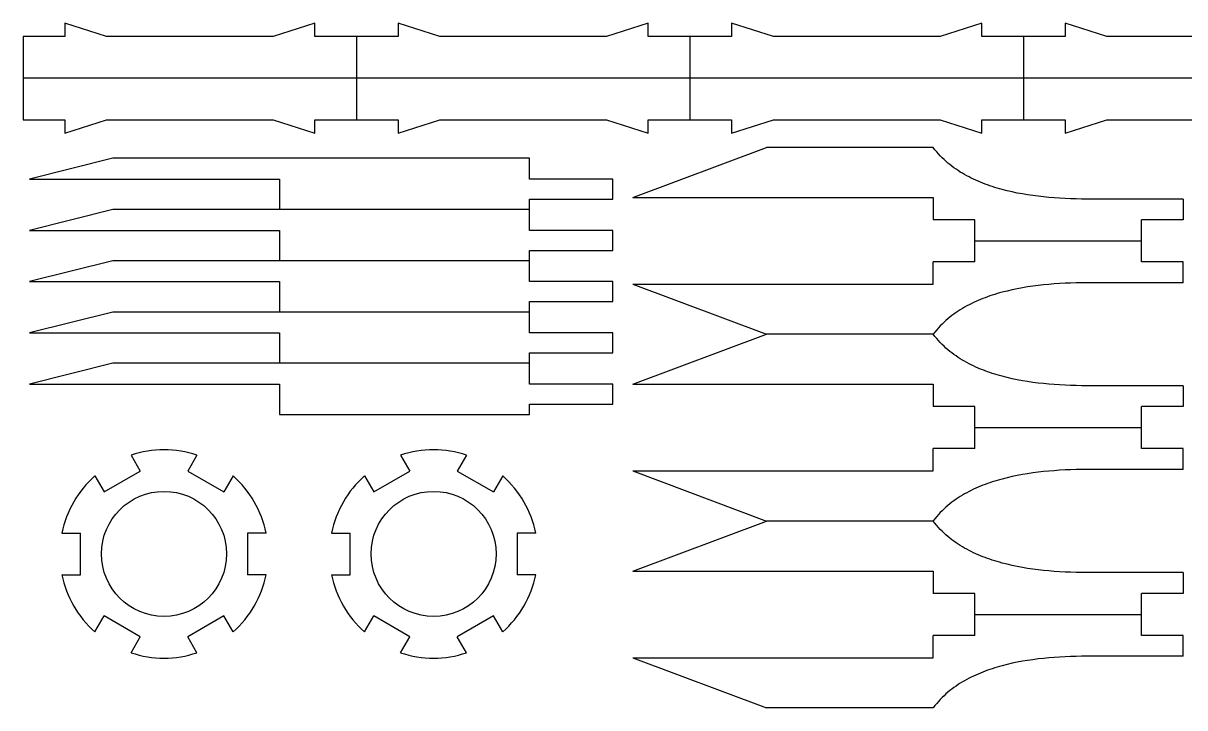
# Model space of a CAD drawing. Header units: inches. Extents: x 0.6 to 9.9, y -2.2 to 10.8.
# Drawn here: x 1.543 to 5.899, y 8.19 to 10.756 of the extents above; entities that cross this region are included whole.
import ezdxf

# ---------------------------------------------------------------- set-up
doc = ezdxf.new("R2010")
doc.units = ezdxf.units.IN
doc.header["$MEASUREMENT"] = 0
doc.layers.add('Layer 1', color=7, linetype='Continuous')

# ---------------------------------------------------------------- blocks, each defined once
blk = doc.blocks.new('block 3')
at = {"layer": 'Layer 1', "color": 7, "lineweight": 25, "true_color": 0xffffff}
blk.add_lwpolyline([(1.5435, 10.7062), (1.5435, 10.3937)], dxfattribs=at)
blk = doc.blocks.new('block 4')
at = {"layer": 'Layer 1', "color": 7, "lineweight": 25, "true_color": 0xffffff}
blk.add_lwpolyline([(1.7582, 8.6889), (1.7582, 8.8452)], dxfattribs=at)
blk = doc.blocks.new('block 5')
at = {"layer": 'Layer 1', "color": 7, "lineweight": 25, "true_color": 0xffffff}
blk.add_lwpolyline([(1.8123, 9.0595), (1.8471, 8.9992)], dxfattribs=at)
blk = doc.blocks.new('block 6')
at = {"layer": 'Layer 1', "color": 7, "lineweight": 25, "true_color": 0xffffff}
blk.add_lwpolyline([(2.195, 8.3966), (2.1602, 8.4568)], dxfattribs=at)
blk = doc.blocks.new('block 7')
at = {"layer": 'Layer 1', "color": 7, "lineweight": 25, "true_color": 0xffffff}
blk.add_lwpolyline([(2.3845, 8.8452), (2.3845, 8.6889)], dxfattribs=at)
blk = doc.blocks.new('block 8')
at = {"layer": 'Layer 1', "color": 7, "lineweight": 25, "true_color": 0xffffff}
blk.add_lwpolyline([(1.9476, 9.1376), (1.9824, 9.0773)], dxfattribs=at)
blk = doc.blocks.new('block 9')
at = {"layer": 'Layer 1', "color": 7, "lineweight": 25, "true_color": 0xffffff}
blk.add_lwpolyline([(2.3304, 8.4747), (2.2956, 8.535)], dxfattribs=at)
blk = doc.blocks.new('block 10')
at = {"layer": 'Layer 1', "color": 7, "lineweight": 25, "true_color": 0xffffff}
blk.add_lwpolyline([(2.5047, 10.1721), (2.5047, 10.0581)], dxfattribs=at)
blk = doc.blocks.new('block 11')
at = {"layer": 'Layer 1', "color": 7, "lineweight": 25, "true_color": 0xffffff}
blk.add_lwpolyline([(2.5047, 9.9799), (2.5047, 9.8659)], dxfattribs=at)
blk = doc.blocks.new('block 12')
at = {"layer": 'Layer 1', "color": 7, "lineweight": 25, "true_color": 0xffffff}
blk.add_lwpolyline([(2.5047, 9.7877), (2.5047, 9.6737)], dxfattribs=at)
blk = doc.blocks.new('block 13')
at = {"layer": 'Layer 1', "color": 7, "lineweight": 25, "true_color": 0xffffff}
blk.add_lwpolyline([(2.5047, 9.5956), (2.5047, 9.4815)], dxfattribs=at)
blk = doc.blocks.new('block 14')
at = {"layer": 'Layer 1', "color": 7, "lineweight": 25, "true_color": 0xffffff}
blk.add_lwpolyline([(2.5047, 9.4034), (2.5047, 9.2893)], dxfattribs=at)
blk = doc.blocks.new('block 15')
at = {"layer": 'Layer 1', "color": 7, "lineweight": 25, "true_color": 0xffffff}
blk.add_lwpolyline([(2.7691, 8.6889), (2.7691, 8.8452)], dxfattribs=at)
blk = doc.blocks.new('block 16')
at = {"layer": 'Layer 1', "color": 7, "lineweight": 25, "true_color": 0xffffff}
blk.add_lwpolyline([(2.7935, 10.7062), (2.7935, 10.3937)], dxfattribs=at)
blk = doc.blocks.new('block 17')
at = {"layer": 'Layer 1', "color": 7, "lineweight": 25, "true_color": 0xffffff}
blk.add_lwpolyline([(2.195, 9.1376), (2.1602, 9.0773)], dxfattribs=at)
blk = doc.blocks.new('block 18')
at = {"layer": 'Layer 1', "color": 7, "lineweight": 25, "true_color": 0xffffff}
blk.add_lwpolyline([(1.8123, 8.4747), (1.8471, 8.535)], dxfattribs=at)
blk = doc.blocks.new('block 19')
at = {"layer": 'Layer 1', "color": 7, "lineweight": 25, "true_color": 0xffffff}
blk.add_lwpolyline([(2.3304, 9.0595), (2.2956, 8.9992)], dxfattribs=at)
blk = doc.blocks.new('block 20')
at = {"layer": 'Layer 1', "color": 7, "lineweight": 25, "true_color": 0xffffff}
blk.add_lwpolyline([(1.9476, 8.3966), (1.9824, 8.4568)], dxfattribs=at)
blk = doc.blocks.new('block 21')
at = {"layer": 'Layer 1', "color": 7, "lineweight": 25, "true_color": 0xffffff}
blk.add_lwpolyline([(1.9824, 8.4568), (1.8471, 8.535)], dxfattribs=at)
blk = doc.blocks.new('block 22')
at = {"layer": 'Layer 1', "color": 7, "lineweight": 25, "true_color": 0xffffff}
blk.add_lwpolyline([(2.8232, 9.0595), (2.858, 8.9992)], dxfattribs=at)
blk = doc.blocks.new('block 23')
at = {"layer": 'Layer 1', "color": 7, "lineweight": 25, "true_color": 0xffffff}
blk.add_lwpolyline([(3.2059, 8.3966), (3.1711, 8.4568)], dxfattribs=at)
blk = doc.blocks.new('block 24')
at = {"layer": 'Layer 1', "color": 7, "lineweight": 25, "true_color": 0xffffff}
blk.add_lwpolyline([(2.9585, 9.1376), (2.9933, 9.0773)], dxfattribs=at)
blk = doc.blocks.new('block 25')
at = {"layer": 'Layer 1', "color": 7, "lineweight": 25, "true_color": 0xffffff}
blk.add_lwpolyline([(3.3413, 8.4747), (3.3065, 8.535)], dxfattribs=at)
blk = doc.blocks.new('block 26')
at = {"layer": 'Layer 1', "color": 7, "lineweight": 25, "true_color": 0xffffff}
blk.add_lwpolyline([(3.3954, 8.8452), (3.3954, 8.6889)], dxfattribs=at)
blk = doc.blocks.new('block 27')
at = {"layer": 'Layer 1', "color": 7, "lineweight": 25, "true_color": 0xffffff}
blk.add_lwpolyline([(3.4422, 9.2893), (3.4422, 9.3284)], dxfattribs=at)
blk = doc.blocks.new('block 28')
at = {"layer": 'Layer 1', "color": 7, "lineweight": 25, "true_color": 0xffffff}
blk.add_lwpolyline([(3.4422, 9.4034), (3.4422, 9.5206)], dxfattribs=at)
blk = doc.blocks.new('block 29')
at = {"layer": 'Layer 1', "color": 7, "lineweight": 25, "true_color": 0xffffff}
blk.add_lwpolyline([(3.4422, 9.5956), (3.4422, 9.7127)], dxfattribs=at)
blk = doc.blocks.new('block 30')
at = {"layer": 'Layer 1', "color": 7, "lineweight": 25, "true_color": 0xffffff}
blk.add_lwpolyline([(3.4422, 9.7877), (3.4422, 9.9049)], dxfattribs=at)
blk = doc.blocks.new('block 31')
at = {"layer": 'Layer 1', "color": 7, "lineweight": 25, "true_color": 0xffffff}
blk.add_lwpolyline([(3.4422, 9.9799), (3.4422, 10.0971)], dxfattribs=at)
blk = doc.blocks.new('block 32')
at = {"layer": 'Layer 1', "color": 7, "lineweight": 25, "true_color": 0xffffff}
blk.add_lwpolyline([(3.4422, 10.1721), (3.4422, 10.2503)], dxfattribs=at)
blk = doc.blocks.new('block 33')
at = {"layer": 'Layer 1', "color": 7, "lineweight": 25, "true_color": 0xffffff}
blk.add_lwpolyline([(2.9933, 8.4568), (2.858, 8.535)], dxfattribs=at)
blk = doc.blocks.new('block 34')
at = {"layer": 'Layer 1', "color": 7, "lineweight": 25, "true_color": 0xffffff}
blk.add_lwpolyline([(2.1602, 9.0773), (2.2956, 8.9992)], dxfattribs=at)
blk = doc.blocks.new('block 35')
at = {"layer": 'Layer 1', "color": 7, "lineweight": 25, "true_color": 0xffffff}
blk.add_lwpolyline([(3.2059, 9.1376), (3.1711, 9.0773)], dxfattribs=at)
blk = doc.blocks.new('block 36')
at = {"layer": 'Layer 1', "color": 7, "lineweight": 25, "true_color": 0xffffff}
blk.add_lwpolyline([(2.8232, 8.4747), (2.858, 8.535)], dxfattribs=at)
blk = doc.blocks.new('block 37')
at = {"layer": 'Layer 1', "color": 7, "lineweight": 25, "true_color": 0xffffff}
blk.add_lwpolyline([(3.7547, 9.3284), (3.7547, 9.4034)], dxfattribs=at)
blk = doc.blocks.new('block 38')
at = {"layer": 'Layer 1', "color": 7, "lineweight": 25, "true_color": 0xffffff}
blk.add_lwpolyline([(3.7547, 9.5206), (3.7547, 9.5956)], dxfattribs=at)
blk = doc.blocks.new('block 39')
at = {"layer": 'Layer 1', "color": 7, "lineweight": 25, "true_color": 0xffffff}
blk.add_lwpolyline([(3.7547, 9.7127), (3.7547, 9.7877)], dxfattribs=at)
blk = doc.blocks.new('block 40')
at = {"layer": 'Layer 1', "color": 7, "lineweight": 25, "true_color": 0xffffff}
blk.add_lwpolyline([(3.7547, 9.9049), (3.7547, 9.9799)], dxfattribs=at)
blk = doc.blocks.new('block 41')
at = {"layer": 'Layer 1', "color": 7, "lineweight": 25, "true_color": 0xffffff}
blk.add_lwpolyline([(3.7547, 10.0971), (3.7547, 10.1721)], dxfattribs=at)
blk = doc.blocks.new('block 42')
at = {"layer": 'Layer 1', "color": 7, "lineweight": 25, "true_color": 0xffffff}
blk.add_lwpolyline([(3.3413, 9.0595), (3.3065, 8.9992)], dxfattribs=at)
blk = doc.blocks.new('block 43')
at = {"layer": 'Layer 1', "color": 7, "lineweight": 25, "true_color": 0xffffff}
blk.add_lwpolyline([(2.9585, 8.3966), (2.9933, 8.4568)], dxfattribs=at)
blk = doc.blocks.new('block 44')
at = {"layer": 'Layer 1', "color": 7, "lineweight": 25, "true_color": 0xffffff}
blk.add_lwpolyline([(1.8471, 8.9992), (1.9824, 9.0773)], dxfattribs=at)
blk = doc.blocks.new('block 45')
at = {"layer": 'Layer 1', "color": 7, "lineweight": 25, "true_color": 0xffffff}
blk.add_lwpolyline([(3.8293, 8.3778), (4.3305, 8.1903)], dxfattribs=at)
blk = doc.blocks.new('block 46')
at = {"layer": 'Layer 1', "color": 7, "lineweight": 25, "true_color": 0xffffff}
blk.add_lwpolyline([(3.1711, 9.0773), (3.3065, 8.9992)], dxfattribs=at)
blk = doc.blocks.new('block 47')
at = {"layer": 'Layer 1', "color": 7, "lineweight": 25, "true_color": 0xffffff}
blk.add_lwpolyline([(4.0435, 10.7062), (4.0435, 10.3937)], dxfattribs=at)
blk = doc.blocks.new('block 48')
at = {"layer": 'Layer 1', "color": 7, "lineweight": 25, "true_color": 0xffffff}
blk.add_lwpolyline([(3.8293, 10.1028), (4.3305, 10.2903)], dxfattribs=at)
blk = doc.blocks.new('block 49')
at = {"layer": 'Layer 1', "color": 7, "lineweight": 25, "true_color": 0xffffff}
blk.add_lwpolyline([(4.9555, 8.1903), (4.3305, 8.1903)], dxfattribs=at)
blk = doc.blocks.new('block 54')
at = {"layer": 'Layer 1', "color": 7, "lineweight": 25, "true_color": 0xffffff}
blk.add_lwpolyline([(3.8293, 8.3778), (4.9555, 8.3778)], dxfattribs=at)
blk = doc.blocks.new('block 55')
at = {"layer": 'Layer 1', "color": 7, "lineweight": 25, "true_color": 0xffffff}
blk.add_lwpolyline([(5.893, 8.3835), (5.533, 8.3835)], dxfattribs=at)
blk = doc.blocks.new('block 56')
at = {"layer": 'Layer 1', "color": 7, "lineweight": 25, "true_color": 0xffffff}
blk.add_lwpolyline([(2.858, 8.9992), (2.9933, 9.0773)], dxfattribs=at)
blk = doc.blocks.new('block 58')
at = {"layer": 'Layer 1', "color": 7, "lineweight": 25, "true_color": 0xffffff}
blk.add_lwpolyline([(5.893, 8.4616), (5.7368, 8.4616)], dxfattribs=at)
blk = doc.blocks.new('block 59')
at = {"layer": 'Layer 1', "color": 7, "lineweight": 25, "true_color": 0xffffff}
blk.add_lwpolyline([(5.1118, 8.4616), (4.9555, 8.4616)], dxfattribs=at)
blk = doc.blocks.new('block 60')
at = {"layer": 'Layer 1', "color": 7, "lineweight": 25, "true_color": 0xffffff}
blk.add_lwpolyline([(5.1118, 8.5403), (5.7368, 8.5403)], dxfattribs=at)
blk = doc.blocks.new('block 61')
at = {"layer": 'Layer 1', "color": 7, "lineweight": 25, "true_color": 0xffffff}
blk.add_lwpolyline([(5.893, 8.6191), (5.7368, 8.6191)], dxfattribs=at)
blk = doc.blocks.new('block 62')
at = {"layer": 'Layer 1', "color": 7, "lineweight": 25, "true_color": 0xffffff}
blk.add_lwpolyline([(5.1118, 8.6191), (4.9555, 8.6191)], dxfattribs=at)
blk = doc.blocks.new('block 63')
at = {"layer": 'Layer 1', "color": 7, "lineweight": 25, "true_color": 0xffffff}
blk.add_lwpolyline([(3.465, 8.6889), (3.3954, 8.6889)], dxfattribs=at)
blk = doc.blocks.new('block 64')
at = {"layer": 'Layer 1', "color": 7, "lineweight": 25, "true_color": 0xffffff}
blk.add_lwpolyline([(2.4541, 8.6889), (2.3845, 8.6889)], dxfattribs=at)
blk = doc.blocks.new('block 65')
at = {"layer": 'Layer 1', "color": 7, "lineweight": 25, "true_color": 0xffffff}
blk.add_lwpolyline([(1.6886, 8.6889), (1.7582, 8.6889)], dxfattribs=at)
blk = doc.blocks.new('block 66')
at = {"layer": 'Layer 1', "color": 7, "lineweight": 25, "true_color": 0xffffff}
blk.add_lwpolyline([(2.6995, 8.6889), (2.7691, 8.6889)], dxfattribs=at)
blk = doc.blocks.new('block 67')
at = {"layer": 'Layer 1', "color": 7, "lineweight": 25, "true_color": 0xffffff}
blk.add_lwpolyline([(5.893, 8.6972), (5.533, 8.6972)], dxfattribs=at)
blk = doc.blocks.new('block 68')
at = {"layer": 'Layer 1', "color": 7, "lineweight": 25, "true_color": 0xffffff}
blk.add_lwpolyline([(3.8293, 8.7028), (4.9555, 8.7028)], dxfattribs=at)
blk = doc.blocks.new('block 69')
at = {"layer": 'Layer 1', "color": 7, "lineweight": 25, "true_color": 0xffffff}
blk.add_lwpolyline([(3.8293, 9.0778), (4.3305, 8.8903)], dxfattribs=at)
blk = doc.blocks.new('block 70')
at = {"layer": 'Layer 1', "color": 7, "lineweight": 25, "true_color": 0xffffff}
blk.add_lwpolyline([(2.2956, 8.535), (2.1602, 8.4568)], dxfattribs=at)
blk = doc.blocks.new('block 72')
at = {"layer": 'Layer 1', "color": 7, "lineweight": 25, "true_color": 0xffffff}
blk.add_lwpolyline([(3.465, 8.8452), (3.3954, 8.8452)], dxfattribs=at)
blk = doc.blocks.new('block 73')
at = {"layer": 'Layer 1', "color": 7, "lineweight": 25, "true_color": 0xffffff}
blk.add_lwpolyline([(2.4541, 8.8452), (2.3845, 8.8452)], dxfattribs=at)
blk = doc.blocks.new('block 74')
at = {"layer": 'Layer 1', "color": 7, "lineweight": 25, "true_color": 0xffffff}
blk.add_lwpolyline([(1.6886, 8.8452), (1.7582, 8.8452)], dxfattribs=at)
blk = doc.blocks.new('block 75')
at = {"layer": 'Layer 1', "color": 7, "lineweight": 25, "true_color": 0xffffff}
blk.add_lwpolyline([(2.6995, 8.8452), (2.7691, 8.8452)], dxfattribs=at)
blk = doc.blocks.new('block 76')
at = {"layer": 'Layer 1', "color": 7, "lineweight": 25, "true_color": 0xffffff}
blk.add_lwpolyline([(4.9555, 8.8903), (4.3305, 8.8903)], dxfattribs=at)
blk = doc.blocks.new('block 78')
at = {"layer": 'Layer 1', "color": 7, "lineweight": 25, "true_color": 0xffffff}
blk.add_lwpolyline([(4.9555, 10.1028), (4.9555, 10.0191)], dxfattribs=at)
blk = doc.blocks.new('block 79')
at = {"layer": 'Layer 1', "color": 7, "lineweight": 25, "true_color": 0xffffff}
blk.add_lwpolyline([(4.9555, 9.4028), (4.9555, 9.3191)], dxfattribs=at)
blk = doc.blocks.new('block 80')
at = {"layer": 'Layer 1', "color": 7, "lineweight": 25, "true_color": 0xffffff}
blk.add_lwpolyline([(4.9555, 8.7028), (4.9555, 8.6191)], dxfattribs=at)
blk = doc.blocks.new('block 81')
at = {"layer": 'Layer 1', "color": 7, "lineweight": 25, "true_color": 0xffffff}
blk.add_lwpolyline([(4.9555, 8.3778), (4.9555, 8.4616)], dxfattribs=at)
blk = doc.blocks.new('block 82')
at = {"layer": 'Layer 1', "color": 7, "lineweight": 25, "true_color": 0xffffff}
blk.add_lwpolyline([(4.9555, 9.0778), (4.9555, 9.1616)], dxfattribs=at)
blk = doc.blocks.new('block 83')
at = {"layer": 'Layer 1', "color": 7, "lineweight": 25, "true_color": 0xffffff}
blk.add_lwpolyline([(4.9555, 9.7778), (4.9555, 9.8616)], dxfattribs=at)
blk = doc.blocks.new('block 84')
at = {"layer": 'Layer 1', "color": 7, "lineweight": 25, "true_color": 0xffffff}
blk.add_lwpolyline([(3.8293, 9.4028), (4.3305, 9.5903)], dxfattribs=at)
blk = doc.blocks.new('block 85')
at = {"layer": 'Layer 1', "color": 7, "lineweight": 25, "true_color": 0xffffff}
blk.add_lwpolyline([(3.8293, 9.0778), (4.9555, 9.0778)], dxfattribs=at)
blk = doc.blocks.new('block 86')
at = {"layer": 'Layer 1', "color": 7, "lineweight": 25, "true_color": 0xffffff}
blk.add_lwpolyline([(5.893, 9.0835), (5.533, 9.0835)], dxfattribs=at)
blk = doc.blocks.new('block 87')
at = {"layer": 'Layer 1', "color": 7, "lineweight": 25, "true_color": 0xffffff}
blk.add_lwpolyline([(5.893, 9.1616), (5.7368, 9.1616)], dxfattribs=at)
blk = doc.blocks.new('block 88')
at = {"layer": 'Layer 1', "color": 7, "lineweight": 25, "true_color": 0xffffff}
blk.add_lwpolyline([(5.1118, 9.1616), (4.9555, 9.1616)], dxfattribs=at)
blk = doc.blocks.new('block 90')
at = {"layer": 'Layer 1', "color": 7, "lineweight": 25, "true_color": 0xffffff}
blk.add_lwpolyline([(5.1118, 8.4616), (5.1118, 8.6191)], dxfattribs=at)
blk = doc.blocks.new('block 91')
at = {"layer": 'Layer 1', "color": 7, "lineweight": 25, "true_color": 0xffffff}
blk.add_lwpolyline([(5.1118, 9.1616), (5.1118, 9.3191)], dxfattribs=at)
blk = doc.blocks.new('block 92')
at = {"layer": 'Layer 1', "color": 7, "lineweight": 25, "true_color": 0xffffff}
blk.add_lwpolyline([(5.1118, 9.8616), (5.1118, 10.0191)], dxfattribs=at)
blk = doc.blocks.new('block 93')
at = {"layer": 'Layer 1', "color": 7, "lineweight": 25, "true_color": 0xffffff}
blk.add_lwpolyline([(5.2935, 10.7062), (5.2935, 10.3937)], dxfattribs=at)
blk = doc.blocks.new('block 94')
at = {"layer": 'Layer 1', "color": 7, "lineweight": 25, "true_color": 0xffffff}
blk.add_lwpolyline([(3.3065, 8.535), (3.1711, 8.4568)], dxfattribs=at)
blk = doc.blocks.new('block 96')
at = {"layer": 'Layer 1', "color": 7, "lineweight": 25, "true_color": 0xffffff}
blk.add_lwpolyline([(5.1118, 9.2403), (5.7368, 9.2403)], dxfattribs=at)
blk = doc.blocks.new('block 97')
at = {"layer": 'Layer 1', "color": 7, "lineweight": 25, "true_color": 0xffffff}
blk.add_lwpolyline([(2.5047, 9.2893), (3.4422, 9.2893)], dxfattribs=at)
blk = doc.blocks.new('block 98')
at = {"layer": 'Layer 1', "color": 7, "lineweight": 25, "true_color": 0xffffff}
blk.add_lwpolyline([(5.893, 9.3191), (5.7368, 9.3191)], dxfattribs=at)
blk = doc.blocks.new('block 99')
at = {"layer": 'Layer 1', "color": 7, "lineweight": 25, "true_color": 0xffffff}
blk.add_lwpolyline([(5.1118, 9.3191), (4.9555, 9.3191)], dxfattribs=at)
blk = doc.blocks.new('block 100')
at = {"layer": 'Layer 1', "color": 7, "lineweight": 25, "true_color": 0xffffff}
blk.add_lwpolyline([(3.4422, 9.3284), (3.7547, 9.3284)], dxfattribs=at)
blk = doc.blocks.new('block 101')
at = {"layer": 'Layer 1', "color": 7, "lineweight": 25, "true_color": 0xffffff}
blk.add_lwpolyline([(5.893, 9.3972), (5.533, 9.3972)], dxfattribs=at)
blk = doc.blocks.new('block 102')
at = {"layer": 'Layer 1', "color": 7, "lineweight": 25, "true_color": 0xffffff}
blk.add_lwpolyline([(3.8293, 9.4028), (4.9555, 9.4028)], dxfattribs=at)
blk = doc.blocks.new('block 103')
at = {"layer": 'Layer 1', "color": 7, "lineweight": 25, "true_color": 0xffffff}
blk.add_lwpolyline([(3.7547, 9.4034), (3.4422, 9.4034)], dxfattribs=at)
blk = doc.blocks.new('block 104')
at = {"layer": 'Layer 1', "color": 7, "lineweight": 25, "true_color": 0xffffff}
blk.add_lwpolyline([(1.5672, 9.4034), (2.5047, 9.4034)], dxfattribs=at)
blk = doc.blocks.new('block 105')
at = {"layer": 'Layer 1', "color": 7, "lineweight": 25, "true_color": 0xffffff}
blk.add_lwpolyline([(3.4422, 9.4815), (1.8797, 9.4815)], dxfattribs=at)
blk = doc.blocks.new('block 108')
at = {"layer": 'Layer 1', "color": 7, "lineweight": 25, "true_color": 0xffffff}
blk.add_lwpolyline([(3.8293, 9.7778), (4.3305, 9.5903)], dxfattribs=at)
blk = doc.blocks.new('block 109')
at = {"layer": 'Layer 1', "color": 7, "lineweight": 25, "true_color": 0xffffff}
blk.add_lwpolyline([(3.8293, 8.7028), (4.3305, 8.8903)], dxfattribs=at)
blk = doc.blocks.new('block 111')
at = {"layer": 'Layer 1', "color": 7, "lineweight": 25, "true_color": 0xffffff}
blk.add_lwpolyline([(3.4422, 9.5206), (3.7547, 9.5206)], dxfattribs=at)
blk = doc.blocks.new('block 114')
at = {"layer": 'Layer 1', "color": 7, "lineweight": 25, "true_color": 0xffffff}
blk.add_lwpolyline([(4.9555, 9.5903), (4.3305, 9.5903)], dxfattribs=at)
blk = doc.blocks.new('block 115')
at = {"layer": 'Layer 1', "color": 7, "lineweight": 25, "true_color": 0xffffff}
blk.add_lwpolyline([(3.7547, 9.5956), (3.4422, 9.5956)], dxfattribs=at)
blk = doc.blocks.new('block 116')
at = {"layer": 'Layer 1', "color": 7, "lineweight": 25, "true_color": 0xffffff}
blk.add_lwpolyline([(1.5672, 9.5956), (2.5047, 9.5956)], dxfattribs=at)
blk = doc.blocks.new('block 117')
at = {"layer": 'Layer 1', "color": 7, "lineweight": 25, "true_color": 0xffffff}
blk.add_lwpolyline([(3.4422, 9.6737), (1.8797, 9.6737)], dxfattribs=at)
blk = doc.blocks.new('block 118')
at = {"layer": 'Layer 1', "color": 7, "lineweight": 25, "true_color": 0xffffff}
blk.add_lwpolyline([(3.4422, 9.7127), (3.7547, 9.7127)], dxfattribs=at)
blk = doc.blocks.new('block 124')
at = {"layer": 'Layer 1', "color": 7, "lineweight": 25, "true_color": 0xffffff}
blk.add_lwpolyline([(5.7368, 8.4616), (5.7368, 8.6191)], dxfattribs=at)
blk = doc.blocks.new('block 125')
at = {"layer": 'Layer 1', "color": 7, "lineweight": 25, "true_color": 0xffffff}
blk.add_lwpolyline([(5.7368, 9.1616), (5.7368, 9.3191)], dxfattribs=at)
blk = doc.blocks.new('block 126')
at = {"layer": 'Layer 1', "color": 7, "lineweight": 25, "true_color": 0xffffff}
blk.add_lwpolyline([(5.7368, 9.8616), (5.7368, 10.0191)], dxfattribs=at)
blk = doc.blocks.new('block 132')
at = {"layer": 'Layer 1', "color": 7, "lineweight": 25, "true_color": 0xffffff}
blk.add_lwpolyline([(3.8293, 9.7778), (4.9555, 9.7778)], dxfattribs=at)
blk = doc.blocks.new('block 133')
at = {"layer": 'Layer 1', "color": 7, "lineweight": 25, "true_color": 0xffffff}
blk.add_lwpolyline([(5.893, 9.7835), (5.533, 9.7835)], dxfattribs=at)
blk = doc.blocks.new('block 134')
at = {"layer": 'Layer 1', "color": 7, "lineweight": 25, "true_color": 0xffffff}
blk.add_lwpolyline([(3.7547, 9.7877), (3.4422, 9.7877)], dxfattribs=at)
blk = doc.blocks.new('block 135')
at = {"layer": 'Layer 1', "color": 7, "lineweight": 25, "true_color": 0xffffff}
blk.add_lwpolyline([(1.5672, 9.7877), (2.5047, 9.7877)], dxfattribs=at)
blk = doc.blocks.new('block 136')
at = {"layer": 'Layer 1', "color": 7, "lineweight": 25, "true_color": 0xffffff}
blk.add_lwpolyline([(5.893, 9.8616), (5.7368, 9.8616)], dxfattribs=at)
blk = doc.blocks.new('block 137')
at = {"layer": 'Layer 1', "color": 7, "lineweight": 25, "true_color": 0xffffff}
blk.add_lwpolyline([(5.1118, 9.8616), (4.9555, 9.8616)], dxfattribs=at)
blk = doc.blocks.new('block 138')
at = {"layer": 'Layer 1', "color": 7, "lineweight": 25, "true_color": 0xffffff}
blk.add_lwpolyline([(3.4422, 9.8659), (1.8797, 9.8659)], dxfattribs=at)
blk = doc.blocks.new('block 139')
at = {"layer": 'Layer 1', "color": 7, "lineweight": 25, "true_color": 0xffffff}
blk.add_lwpolyline([(3.4422, 9.9049), (3.7547, 9.9049)], dxfattribs=at)
blk = doc.blocks.new('block 140')
at = {"layer": 'Layer 1', "color": 7, "lineweight": 25, "true_color": 0xffffff}
blk.add_lwpolyline([(5.1118, 9.9403), (5.7368, 9.9403)], dxfattribs=at)
blk = doc.blocks.new('block 141')
at = {"layer": 'Layer 1', "color": 7, "lineweight": 25, "true_color": 0xffffff}
blk.add_lwpolyline([(3.7547, 9.9799), (3.4422, 9.9799)], dxfattribs=at)
blk = doc.blocks.new('block 142')
at = {"layer": 'Layer 1', "color": 7, "lineweight": 25, "true_color": 0xffffff}
blk.add_lwpolyline([(1.5672, 9.9799), (2.5047, 9.9799)], dxfattribs=at)
blk = doc.blocks.new('block 143')
at = {"layer": 'Layer 1', "color": 7, "lineweight": 25, "true_color": 0xffffff}
blk.add_lwpolyline([(5.893, 10.0191), (5.7368, 10.0191)], dxfattribs=at)
blk = doc.blocks.new('block 144')
at = {"layer": 'Layer 1', "color": 7, "lineweight": 25, "true_color": 0xffffff}
blk.add_lwpolyline([(5.1118, 10.0191), (4.9555, 10.0191)], dxfattribs=at)
blk = doc.blocks.new('block 148')
at = {"layer": 'Layer 1', "color": 7, "lineweight": 25, "true_color": 0xffffff}
blk.add_lwpolyline([(5.893, 10.0972), (5.893, 10.0191)], dxfattribs=at)
blk = doc.blocks.new('block 149')
at = {"layer": 'Layer 1', "color": 7, "lineweight": 25, "true_color": 0xffffff}
blk.add_lwpolyline([(5.893, 9.3972), (5.893, 9.3191)], dxfattribs=at)
blk = doc.blocks.new('block 150')
at = {"layer": 'Layer 1', "color": 7, "lineweight": 25, "true_color": 0xffffff}
blk.add_lwpolyline([(5.893, 8.6972), (5.893, 8.6191)], dxfattribs=at)
blk = doc.blocks.new('block 151')
at = {"layer": 'Layer 1', "color": 7, "lineweight": 25, "true_color": 0xffffff}
blk.add_lwpolyline([(5.893, 8.3835), (5.893, 8.4616)], dxfattribs=at)
blk = doc.blocks.new('block 152')
at = {"layer": 'Layer 1', "color": 7, "lineweight": 25, "true_color": 0xffffff}
blk.add_lwpolyline([(5.893, 9.0835), (5.893, 9.1616)], dxfattribs=at)
blk = doc.blocks.new('block 153')
at = {"layer": 'Layer 1', "color": 7, "lineweight": 25, "true_color": 0xffffff}
blk.add_lwpolyline([(5.893, 9.7835), (5.893, 9.8616)], dxfattribs=at)
blk = doc.blocks.new('block 155')
at = {"layer": 'Layer 1', "color": 7, "lineweight": 25, "true_color": 0xffffff}
blk.add_lwpolyline([(3.4422, 10.0581), (1.8797, 10.0581)], dxfattribs=at)
blk = doc.blocks.new('block 156')
at = {"layer": 'Layer 1', "color": 7, "lineweight": 25, "true_color": 0xffffff}
blk.add_lwpolyline([(3.4422, 10.0971), (3.7547, 10.0971)], dxfattribs=at)
blk = doc.blocks.new('block 157')
at = {"layer": 'Layer 1', "color": 7, "lineweight": 25, "true_color": 0xffffff}
blk.add_lwpolyline([(5.893, 10.0972), (5.533, 10.0972)], dxfattribs=at)
blk = doc.blocks.new('block 158')
at = {"layer": 'Layer 1', "color": 7, "lineweight": 25, "true_color": 0xffffff}
blk.add_lwpolyline([(3.8293, 10.1028), (4.9555, 10.1028)], dxfattribs=at)
blk = doc.blocks.new('block 159')
at = {"layer": 'Layer 1', "color": 7, "lineweight": 25, "true_color": 0xffffff}
blk.add_lwpolyline([(3.7547, 10.1721), (3.4422, 10.1721)], dxfattribs=at)
blk = doc.blocks.new('block 160')
at = {"layer": 'Layer 1', "color": 7, "lineweight": 25, "true_color": 0xffffff}
blk.add_lwpolyline([(1.5672, 10.1721), (2.5047, 10.1721)], dxfattribs=at)
blk = doc.blocks.new('block 161')
at = {"layer": 'Layer 1', "color": 7, "lineweight": 25, "true_color": 0xffffff}
blk.add_lwpolyline([(3.4422, 10.2503), (1.8797, 10.2503)], dxfattribs=at)
blk = doc.blocks.new('block 162')
at = {"layer": 'Layer 1', "color": 7, "lineweight": 25, "true_color": 0xffffff}
blk.add_lwpolyline([(4.9555, 10.2903), (4.3305, 10.2903)], dxfattribs=at)
blk = doc.blocks.new('block 172')
at = {"layer": 'Layer 1', "color": 7, "lineweight": 25, "true_color": 0xffffff}
blk.add_lwpolyline([(1.8797, 9.4815), (1.5672, 9.4034)], dxfattribs=at)
blk = doc.blocks.new('block 173')
at = {"layer": 'Layer 1', "color": 7, "lineweight": 25, "true_color": 0xffffff}
blk.add_lwpolyline([(1.8797, 9.6737), (1.5672, 9.5956)], dxfattribs=at)
blk = doc.blocks.new('block 174')
at = {"layer": 'Layer 1', "color": 7, "lineweight": 25, "true_color": 0xffffff}
blk.add_lwpolyline([(9.0435, 10.5499), (1.5435, 10.5499)], dxfattribs=at)
blk = doc.blocks.new('block 194')
at = {"layer": 'Layer 1', "color": 7, "lineweight": 25, "true_color": 0xffffff}
blk.add_lwpolyline([(1.8797, 9.8659), (1.5672, 9.7877)], dxfattribs=at)
blk = doc.blocks.new('block 203')
at = {"layer": 'Layer 1', "color": 7, "lineweight": 25, "true_color": 0xffffff}
blk.add_lwpolyline([(1.8797, 10.0581), (1.5672, 9.9799)], dxfattribs=at)
blk = doc.blocks.new('block 204')
at = {"layer": 'Layer 1', "color": 7, "lineweight": 25, "true_color": 0xffffff}
blk.add_lwpolyline([(1.8797, 10.2503), (1.5672, 10.1721)], dxfattribs=at)
blk = doc.blocks.new('block 802')
at = {"layer": 'Layer 1', "color": 7, "lineweight": 25, "true_color": 0xffffff}
blk.add_open_spline([(2.4541, 8.8452), (2.4371, 8.9281), (2.3937, 9.0033), (2.3303, 9.0595)], degree=3, dxfattribs=at)
blk = doc.blocks.new('block 803')
at = {"layer": 'Layer 1', "color": 7, "lineweight": 25, "true_color": 0xffffff}
blk.add_open_spline([(2.195, 9.1376), (2.1148, 9.1644), (2.0279, 9.1644), (1.9476, 9.1376)], degree=3, dxfattribs=at)
blk = doc.blocks.new('block 804')
at = {"layer": 'Layer 1', "color": 7, "lineweight": 25, "true_color": 0xffffff}
blk.add_open_spline([(1.8123, 9.0595), (1.7489, 9.0033), (1.7055, 8.9281), (1.6886, 8.8452)], degree=3, dxfattribs=at)
blk = doc.blocks.new('block 805')
at = {"layer": 'Layer 1', "color": 7, "lineweight": 25, "true_color": 0xffffff}
blk.add_open_spline([(2.3304, 8.4747), (2.3937, 8.5308), (2.4371, 8.606), (2.4541, 8.689)], degree=3, dxfattribs=at)
blk = doc.blocks.new('block 806')
at = {"layer": 'Layer 1', "color": 7, "lineweight": 25, "true_color": 0xffffff}
blk.add_open_spline([(1.6886, 8.6889), (1.7055, 8.606), (1.7489, 8.5308), (1.8123, 8.4747)], degree=3, dxfattribs=at)
blk = doc.blocks.new('block 807')
at = {"layer": 'Layer 1', "color": 7, "lineweight": 25, "true_color": 0xffffff}
blk.add_open_spline([(1.9476, 8.3966), (2.0279, 8.3697), (2.1148, 8.3697), (2.195, 8.3966)], degree=3, dxfattribs=at)
blk = doc.blocks.new('block 808')
at = {"layer": 'Layer 1', "color": 7, "lineweight": 25, "true_color": 0xffffff}
blk.add_open_spline([(3.465, 8.8452), (3.448, 8.9281), (3.4046, 9.0033), (3.3413, 9.0595)], degree=3, dxfattribs=at)
blk = doc.blocks.new('block 809')
at = {"layer": 'Layer 1', "color": 7, "lineweight": 25, "true_color": 0xffffff}
blk.add_open_spline([(3.2059, 9.1376), (3.1257, 9.1644), (3.0388, 9.1644), (2.9585, 9.1376)], degree=3, dxfattribs=at)
blk = doc.blocks.new('block 810')
at = {"layer": 'Layer 1', "color": 7, "lineweight": 25, "true_color": 0xffffff}
blk.add_open_spline([(2.8232, 9.0595), (2.7598, 9.0033), (2.7164, 8.9281), (2.6995, 8.8452)], degree=3, dxfattribs=at)
blk = doc.blocks.new('block 811')
at = {"layer": 'Layer 1', "color": 7, "lineweight": 25, "true_color": 0xffffff}
blk.add_open_spline([(3.3413, 8.4747), (3.4046, 8.5308), (3.448, 8.606), (3.465, 8.689)], degree=3, dxfattribs=at)
blk = doc.blocks.new('block 812')
at = {"layer": 'Layer 1', "color": 7, "lineweight": 25, "true_color": 0xffffff}
blk.add_open_spline([(2.6995, 8.6889), (2.7164, 8.606), (2.7598, 8.5308), (2.8232, 8.4747)], degree=3, dxfattribs=at)
blk = doc.blocks.new('block 813')
at = {"layer": 'Layer 1', "color": 7, "lineweight": 25, "true_color": 0xffffff}
blk.add_open_spline([(2.9585, 8.3966), (3.0388, 8.3697), (3.1257, 8.3697), (3.2059, 8.3966)], degree=3, dxfattribs=at)
blk = doc.blocks.new('block 826')
at = {"layer": 'Layer 1', "color": 7, "lineweight": 25, "true_color": 0xffffff}
blk.add_open_spline([(5.533, 10.0972), (5.4768, 10.0972), (5.4219, 10.0996), (5.3685, 10.1052), (5.3151, 10.1108), (5.2633, 10.1196), (5.2138, 10.1329), (5.189, 10.1396), (5.1648, 10.1474), (5.1414, 10.1566), (5.1179, 10.1658), (5.0951, 10.1764), (5.0732, 10.1889), (5.0514, 10.2013), (5.0304, 10.2155), (5.0107, 10.2322), (4.9909, 10.2488), (4.9723, 10.2678), (4.9555, 10.2903)], degree=3, knots=[0, 0, 0, 0, 1, 1, 1, 2, 2, 2, 3, 3, 3, 4, 4, 4, 5, 5, 5, 6, 6, 6, 6], dxfattribs=at)
blk = doc.blocks.new('block 827')
at = {"layer": 'Layer 1', "color": 7, "lineweight": 25, "true_color": 0xffffff}
blk.add_open_spline([(5.533, 9.0835), (5.4768, 9.0835), (5.4219, 9.081), (5.3685, 9.0754), (5.3151, 9.0698), (5.2633, 9.0611), (5.2138, 9.0477), (5.189, 9.0411), (5.1648, 9.0333), (5.1414, 9.0241), (5.1179, 9.0149), (5.0951, 9.0042), (5.0732, 8.9918), (5.0514, 8.9794), (5.0304, 8.9652), (5.0107, 8.9485), (4.9909, 8.9319), (4.9723, 8.9129), (4.9555, 8.8904)], degree=3, knots=[0, 0, 0, 0, 1, 1, 1, 2, 2, 2, 3, 3, 3, 4, 4, 4, 5, 5, 5, 6, 6, 6, 6], dxfattribs=at)
blk = doc.blocks.new('block 828')
at = {"layer": 'Layer 1', "color": 7, "lineweight": 25, "true_color": 0xffffff}
blk.add_open_spline([(5.533, 8.3835), (5.4768, 8.3835), (5.4219, 8.381), (5.3685, 8.3754), (5.3151, 8.3698), (5.2633, 8.3611), (5.2138, 8.3477), (5.189, 8.3411), (5.1648, 8.3333), (5.1414, 8.3241), (5.1179, 8.3148), (5.0951, 8.3042), (5.0732, 8.2918), (5.0514, 8.2794), (5.0304, 8.2652), (5.0107, 8.2485), (4.9909, 8.2319), (4.9723, 8.2129), (4.9555, 8.1903)], degree=3, knots=[0, 0, 0, 0, 1, 1, 1, 2, 2, 2, 3, 3, 3, 4, 4, 4, 5, 5, 5, 6, 6, 6, 6], dxfattribs=at)
blk = doc.blocks.new('block 829')
at = {"layer": 'Layer 1', "color": 7, "lineweight": 25, "true_color": 0xffffff}
blk.add_open_spline([(5.533, 9.7835), (5.4768, 9.7835), (5.4219, 9.781), (5.3685, 9.7754), (5.3151, 9.7698), (5.2633, 9.761), (5.2138, 9.7477), (5.189, 9.7411), (5.1648, 9.7332), (5.1414, 9.724), (5.1179, 9.7148), (5.0951, 9.7042), (5.0732, 9.6918), (5.0514, 9.6794), (5.0304, 9.6651), (5.0107, 9.6485), (4.9909, 9.6319), (4.9723, 9.6128), (4.9555, 9.5903)], degree=3, knots=[0, 0, 0, 0, 1, 1, 1, 2, 2, 2, 3, 3, 3, 4, 4, 4, 5, 5, 5, 6, 6, 6, 6], dxfattribs=at)
blk = doc.blocks.new('block 830')
at = {"layer": 'Layer 1', "color": 7, "lineweight": 25, "true_color": 0xffffff}
blk.add_open_spline([(5.533, 8.6972), (5.4768, 8.6972), (5.4219, 8.6996), (5.3685, 8.7052), (5.3151, 8.7108), (5.2633, 8.7196), (5.2138, 8.7329), (5.189, 8.7396), (5.1648, 8.7474), (5.1414, 8.7566), (5.1179, 8.7658), (5.0951, 8.7764), (5.0732, 8.7889), (5.0514, 8.8013), (5.0304, 8.8155), (5.0107, 8.8321), (4.9909, 8.8488), (4.9723, 8.8678), (4.9555, 8.8903)], degree=3, knots=[0, 0, 0, 0, 1, 1, 1, 2, 2, 2, 3, 3, 3, 4, 4, 4, 5, 5, 5, 6, 6, 6, 6], dxfattribs=at)
blk = doc.blocks.new('block 831')
at = {"layer": 'Layer 1', "color": 7, "lineweight": 25, "true_color": 0xffffff}
blk.add_open_spline([(5.533, 9.3972), (5.4768, 9.3972), (5.4219, 9.3996), (5.3685, 9.4052), (5.3151, 9.4108), (5.2633, 9.4196), (5.2138, 9.4329), (5.189, 9.4396), (5.1648, 9.4474), (5.1414, 9.4566), (5.1179, 9.4658), (5.0951, 9.4764), (5.0732, 9.4889), (5.0514, 9.5013), (5.0304, 9.5155), (5.0107, 9.5322), (4.9909, 9.5488), (4.9723, 9.5678), (4.9555, 9.5903)], degree=3, knots=[0, 0, 0, 0, 1, 1, 1, 2, 2, 2, 3, 3, 3, 4, 4, 4, 5, 5, 5, 6, 6, 6, 6], dxfattribs=at)
blk = doc.blocks.new('block 2')
at = {"layer": 'Layer 1'}
for name in ['block 3', 'block 16', 'block 47', 'block 93', 'block 174', 'block 48', 'block 162', 'block 826', 'block 204', 'block 161', 'block 32', 'block 160', 'block 10', 'block 159', 'block 41', 'block 31', 'block 156', 'block 158', 'block 78', 'block 157', 'block 148', 'block 203', 'block 155', 'block 144', 'block 92', 'block 126', 'block 143', 'block 142', 'block 11', 'block 141', 'block 40', 'block 140', 'block 30', 'block 139', 'block 194', 'block 138', 'block 83', 'block 137', 'block 136', 'block 153', 'block 135', 'block 12', 'block 134', 'block 39', 'block 108', 'block 132', 'block 829', 'block 133', 'block 29', 'block 118', 'block 173', 'block 117', 'block 116', 'block 13', 'block 115', 'block 38', 'block 84', 'block 114', 'block 831', 'block 28', 'block 111', 'block 172', 'block 105', 'block 104', 'block 14', 'block 103', 'block 37', 'block 102', 'block 79', 'block 101', 'block 149', 'block 27', 'block 100', 'block 97', 'block 99', 'block 91', 'block 98', 'block 125', 'block 96', 'block 803', 'block 809', 'block 82', 'block 88', 'block 87', 'block 152', 'block 8', 'block 17', 'block 24', 'block 35', 'block 804', 'block 5', 'block 44', 'block 34', 'block 19', 'block 802', 'block 810', 'block 22', 'block 56', 'block 46', 'block 42', 'block 808', 'block 69', 'block 85', 'block 827', 'block 86', 'block 109', 'block 76', 'block 830', 'block 74', 'block 4', 'block 7', 'block 73', 'block 75', 'block 15', 'block 26', 'block 72', 'block 65', 'block 806', 'block 805', 'block 64', 'block 66', 'block 812', 'block 811', 'block 63', 'block 68', 'block 80', 'block 67', 'block 150', 'block 62', 'block 90', 'block 61', 'block 124', 'block 60', 'block 18', 'block 21', 'block 70', 'block 9', 'block 36', 'block 33', 'block 94', 'block 25', 'block 20', 'block 6', 'block 43', 'block 23', 'block 59', 'block 81', 'block 58', 'block 151', 'block 807', 'block 813', 'block 45', 'block 54', 'block 828', 'block 55', 'block 49']:
    blk.add_blockref(name, (0, 0), dxfattribs=at)
blk = doc.blocks.new('block 839')
at = {"layer": 'Layer 1', "color": 7, "lineweight": 25, "true_color": 0xffffff}
blk.add_lwpolyline([(1.6997, 10.7562), (1.6997, 10.7062)], dxfattribs=at)
blk = doc.blocks.new('block 840')
at = {"layer": 'Layer 1', "color": 7, "lineweight": 25, "true_color": 0xffffff}
blk.add_lwpolyline([(1.6997, 10.3937), (1.6997, 10.3437)], dxfattribs=at)
blk = doc.blocks.new('block 841')
at = {"layer": 'Layer 1', "color": 7, "lineweight": 25, "true_color": 0xffffff}
blk.add_lwpolyline([(2.6372, 10.3437), (2.6372, 10.3937)], dxfattribs=at)
blk = doc.blocks.new('block 842')
at = {"layer": 'Layer 1', "color": 7, "lineweight": 25, "true_color": 0xffffff}
blk.add_lwpolyline([(2.6372, 10.7062), (2.6372, 10.7562)], dxfattribs=at)
blk = doc.blocks.new('block 843')
at = {"layer": 'Layer 1', "color": 7, "lineweight": 25, "true_color": 0xffffff}
blk.add_lwpolyline([(2.9497, 10.7562), (2.9497, 10.7062)], dxfattribs=at)
blk = doc.blocks.new('block 844')
at = {"layer": 'Layer 1', "color": 7, "lineweight": 25, "true_color": 0xffffff}
blk.add_lwpolyline([(2.9497, 10.3937), (2.9497, 10.3437)], dxfattribs=at)
blk = doc.blocks.new('block 845')
at = {"layer": 'Layer 1', "color": 7, "lineweight": 25, "true_color": 0xffffff}
blk.add_lwpolyline([(2.6372, 10.7562), (2.481, 10.7062)], dxfattribs=at)
blk = doc.blocks.new('block 846')
at = {"layer": 'Layer 1', "color": 7, "lineweight": 25, "true_color": 0xffffff}
blk.add_lwpolyline([(1.6997, 10.3437), (1.856, 10.3937)], dxfattribs=at)
blk = doc.blocks.new('block 847')
at = {"layer": 'Layer 1', "color": 7, "lineweight": 25, "true_color": 0xffffff}
blk.add_lwpolyline([(3.8872, 10.7562), (3.731, 10.7062)], dxfattribs=at)
blk = doc.blocks.new('block 848')
at = {"layer": 'Layer 1', "color": 7, "lineweight": 25, "true_color": 0xffffff}
blk.add_lwpolyline([(2.9497, 10.3437), (3.106, 10.3937)], dxfattribs=at)
blk = doc.blocks.new('block 849')
at = {"layer": 'Layer 1', "color": 7, "lineweight": 25, "true_color": 0xffffff}
blk.add_lwpolyline([(3.8872, 10.3437), (3.8872, 10.3937)], dxfattribs=at)
blk = doc.blocks.new('block 850')
at = {"layer": 'Layer 1', "color": 7, "lineweight": 25, "true_color": 0xffffff}
blk.add_lwpolyline([(3.8872, 10.7062), (3.8872, 10.7562)], dxfattribs=at)
blk = doc.blocks.new('block 851')
at = {"layer": 'Layer 1', "color": 7, "lineweight": 25, "true_color": 0xffffff}
blk.add_lwpolyline([(4.1997, 10.7562), (4.1997, 10.7062)], dxfattribs=at)
blk = doc.blocks.new('block 852')
at = {"layer": 'Layer 1', "color": 7, "lineweight": 25, "true_color": 0xffffff}
blk.add_lwpolyline([(4.1997, 10.3937), (4.1997, 10.3437)], dxfattribs=at)
blk = doc.blocks.new('block 853')
at = {"layer": 'Layer 1', "color": 7, "lineweight": 25, "true_color": 0xffffff}
blk.add_lwpolyline([(5.1372, 10.7562), (4.981, 10.7062)], dxfattribs=at)
blk = doc.blocks.new('block 854')
at = {"layer": 'Layer 1', "color": 7, "lineweight": 25, "true_color": 0xffffff}
blk.add_lwpolyline([(4.1997, 10.3437), (4.356, 10.3937)], dxfattribs=at)
blk = doc.blocks.new('block 856')
at = {"layer": 'Layer 1', "color": 7, "lineweight": 25, "true_color": 0xffffff}
blk.add_lwpolyline([(5.4497, 10.3437), (5.606, 10.3937)], dxfattribs=at)
blk = doc.blocks.new('block 861')
at = {"layer": 'Layer 1', "color": 7, "lineweight": 25, "true_color": 0xffffff}
blk.add_lwpolyline([(5.1372, 10.3437), (5.1372, 10.3937)], dxfattribs=at)
blk = doc.blocks.new('block 862')
at = {"layer": 'Layer 1', "color": 7, "lineweight": 25, "true_color": 0xffffff}
blk.add_lwpolyline([(5.1372, 10.7062), (5.1372, 10.7562)], dxfattribs=at)
blk = doc.blocks.new('block 866')
at = {"layer": 'Layer 1', "color": 7, "lineweight": 25, "true_color": 0xffffff}
blk.add_lwpolyline([(2.481, 10.3937), (2.6372, 10.3437)], dxfattribs=at)
blk = doc.blocks.new('block 867')
at = {"layer": 'Layer 1', "color": 7, "lineweight": 25, "true_color": 0xffffff}
blk.add_lwpolyline([(5.4497, 10.7562), (5.4497, 10.7062)], dxfattribs=at)
blk = doc.blocks.new('block 868')
at = {"layer": 'Layer 1', "color": 7, "lineweight": 25, "true_color": 0xffffff}
blk.add_lwpolyline([(5.4497, 10.3937), (5.4497, 10.3437)], dxfattribs=at)
blk = doc.blocks.new('block 873')
at = {"layer": 'Layer 1', "color": 7, "lineweight": 25, "true_color": 0xffffff}
blk.add_lwpolyline([(1.856, 10.7062), (1.6997, 10.7562)], dxfattribs=at)
blk = doc.blocks.new('block 877')
at = {"layer": 'Layer 1', "color": 7, "lineweight": 25, "true_color": 0xffffff}
blk.add_lwpolyline([(3.731, 10.3937), (3.8872, 10.3437)], dxfattribs=at)
blk = doc.blocks.new('block 878')
at = {"layer": 'Layer 1', "color": 7, "lineweight": 25, "true_color": 0xffffff}
blk.add_lwpolyline([(3.106, 10.7062), (2.9497, 10.7562)], dxfattribs=at)
blk = doc.blocks.new('block 882')
at = {"layer": 'Layer 1', "color": 7, "lineweight": 25, "true_color": 0xffffff}
blk.add_lwpolyline([(4.981, 10.3937), (5.1372, 10.3437)], dxfattribs=at)
blk = doc.blocks.new('block 887')
at = {"layer": 'Layer 1', "color": 7, "lineweight": 25, "true_color": 0xffffff}
blk.add_lwpolyline([(1.5435, 10.3937), (1.6997, 10.3937)], dxfattribs=at)
blk = doc.blocks.new('block 888')
at = {"layer": 'Layer 1', "color": 7, "lineweight": 25, "true_color": 0xffffff}
blk.add_lwpolyline([(1.856, 10.3937), (2.481, 10.3937)], dxfattribs=at)
blk = doc.blocks.new('block 889')
at = {"layer": 'Layer 1', "color": 7, "lineweight": 25, "true_color": 0xffffff}
blk.add_lwpolyline([(2.6372, 10.3937), (2.9497, 10.3937)], dxfattribs=at)
blk = doc.blocks.new('block 890')
at = {"layer": 'Layer 1', "color": 7, "lineweight": 25, "true_color": 0xffffff}
blk.add_lwpolyline([(3.106, 10.3937), (3.731, 10.3937)], dxfattribs=at)
blk = doc.blocks.new('block 891')
at = {"layer": 'Layer 1', "color": 7, "lineweight": 25, "true_color": 0xffffff}
blk.add_lwpolyline([(3.8872, 10.3937), (4.1997, 10.3937)], dxfattribs=at)
blk = doc.blocks.new('block 892')
at = {"layer": 'Layer 1', "color": 7, "lineweight": 25, "true_color": 0xffffff}
blk.add_lwpolyline([(4.356, 10.3937), (4.981, 10.3937)], dxfattribs=at)
blk = doc.blocks.new('block 893')
at = {"layer": 'Layer 1', "color": 7, "lineweight": 25, "true_color": 0xffffff}
blk.add_lwpolyline([(5.1372, 10.3937), (5.4497, 10.3937)], dxfattribs=at)
blk = doc.blocks.new('block 894')
at = {"layer": 'Layer 1', "color": 7, "lineweight": 25, "true_color": 0xffffff}
blk.add_lwpolyline([(5.606, 10.3937), (6.231, 10.3937)], dxfattribs=at)
blk = doc.blocks.new('block 900')
at = {"layer": 'Layer 1', "color": 7, "lineweight": 25, "true_color": 0xffffff}
blk.add_lwpolyline([(4.356, 10.7062), (4.1997, 10.7562)], dxfattribs=at)
blk = doc.blocks.new('block 909')
at = {"layer": 'Layer 1', "color": 7, "lineweight": 25, "true_color": 0xffffff}
blk.add_lwpolyline([(6.231, 10.7062), (5.606, 10.7062)], dxfattribs=at)
blk = doc.blocks.new('block 910')
at = {"layer": 'Layer 1', "color": 7, "lineweight": 25, "true_color": 0xffffff}
blk.add_lwpolyline([(5.4497, 10.7062), (5.1372, 10.7062)], dxfattribs=at)
blk = doc.blocks.new('block 911')
at = {"layer": 'Layer 1', "color": 7, "lineweight": 25, "true_color": 0xffffff}
blk.add_lwpolyline([(4.981, 10.7062), (4.356, 10.7062)], dxfattribs=at)
blk = doc.blocks.new('block 912')
at = {"layer": 'Layer 1', "color": 7, "lineweight": 25, "true_color": 0xffffff}
blk.add_lwpolyline([(4.1997, 10.7062), (3.8872, 10.7062)], dxfattribs=at)
blk = doc.blocks.new('block 913')
at = {"layer": 'Layer 1', "color": 7, "lineweight": 25, "true_color": 0xffffff}
blk.add_lwpolyline([(3.731, 10.7062), (3.106, 10.7062)], dxfattribs=at)
blk = doc.blocks.new('block 914')
at = {"layer": 'Layer 1', "color": 7, "lineweight": 25, "true_color": 0xffffff}
blk.add_lwpolyline([(2.9497, 10.7062), (2.6372, 10.7062)], dxfattribs=at)
blk = doc.blocks.new('block 915')
at = {"layer": 'Layer 1', "color": 7, "lineweight": 25, "true_color": 0xffffff}
blk.add_lwpolyline([(2.481, 10.7062), (1.856, 10.7062)], dxfattribs=at)
blk = doc.blocks.new('block 916')
at = {"layer": 'Layer 1', "color": 7, "lineweight": 25, "true_color": 0xffffff}
blk.add_lwpolyline([(1.6997, 10.7062), (1.5435, 10.7062)], dxfattribs=at)
blk = doc.blocks.new('block 918')
at = {"layer": 'Layer 1', "color": 7, "lineweight": 25, "true_color": 0xffffff}
blk.add_lwpolyline([(5.606, 10.7062), (5.4497, 10.7562)], dxfattribs=at)
blk = doc.blocks.new('block 1071')
at = {"layer": 'Layer 1', "color": 7, "lineweight": 25, "true_color": 0xffffff}
blk.add_open_spline([(2.3057, 8.7671), (2.3057, 8.8965), (2.2008, 9.0014), (2.0713, 9.0014), (1.9419, 9.0014), (1.837, 8.8965), (1.837, 8.7671), (1.837, 8.6376), (1.9419, 8.5327), (2.0713, 8.5327), (2.2008, 8.5327), (2.3057, 8.6376), (2.3057, 8.7671), (2.3057, 8.7671), (2.3057, 8.7671), (2.3057, 8.7671)], degree=3, knots=[0, 0, 0, 0, 1, 1, 1, 2, 2, 2, 3, 3, 3, 4, 4, 4, 5, 5, 5, 5], dxfattribs=at)
blk = doc.blocks.new('block 1072')
at = {"layer": 'Layer 1', "color": 7, "lineweight": 25, "true_color": 0xffffff}
blk.add_open_spline([(3.3166, 8.7671), (3.3166, 8.8965), (3.2117, 9.0014), (3.0822, 9.0014), (2.9528, 9.0014), (2.8479, 8.8965), (2.8479, 8.7671), (2.8479, 8.6376), (2.9528, 8.5327), (3.0822, 8.5327), (3.2117, 8.5327), (3.3166, 8.6376), (3.3166, 8.7671), (3.3166, 8.7671), (3.3166, 8.7671), (3.3166, 8.7671)], degree=3, knots=[0, 0, 0, 0, 1, 1, 1, 2, 2, 2, 3, 3, 3, 4, 4, 4, 5, 5, 5, 5], dxfattribs=at)
blk = doc.blocks.new('block 838')
at = {"layer": 'Layer 1'}
for name in ['block 839', 'block 873', 'block 845', 'block 842', 'block 843', 'block 878', 'block 847', 'block 850', 'block 851', 'block 900', 'block 853', 'block 862', 'block 867', 'block 918', 'block 916', 'block 915', 'block 914', 'block 913', 'block 912', 'block 911', 'block 910', 'block 909', 'block 887', 'block 840', 'block 846', 'block 888', 'block 866', 'block 841', 'block 889', 'block 844', 'block 848', 'block 890', 'block 877', 'block 849', 'block 891', 'block 852', 'block 854', 'block 892', 'block 882', 'block 861', 'block 893', 'block 856', 'block 868', 'block 894', 'block 1071', 'block 1072']:
    blk.add_blockref(name, (0, 0), dxfattribs=at)

msp = doc.modelspace()

# ---------------------------------------------------------------- block references
at = {"layer": 'Layer 1'}
for name in ['block 838', 'block 2']:
    msp.add_blockref(name, (0, 0), dxfattribs=at)

doc.saveas('drawing.dxf')
